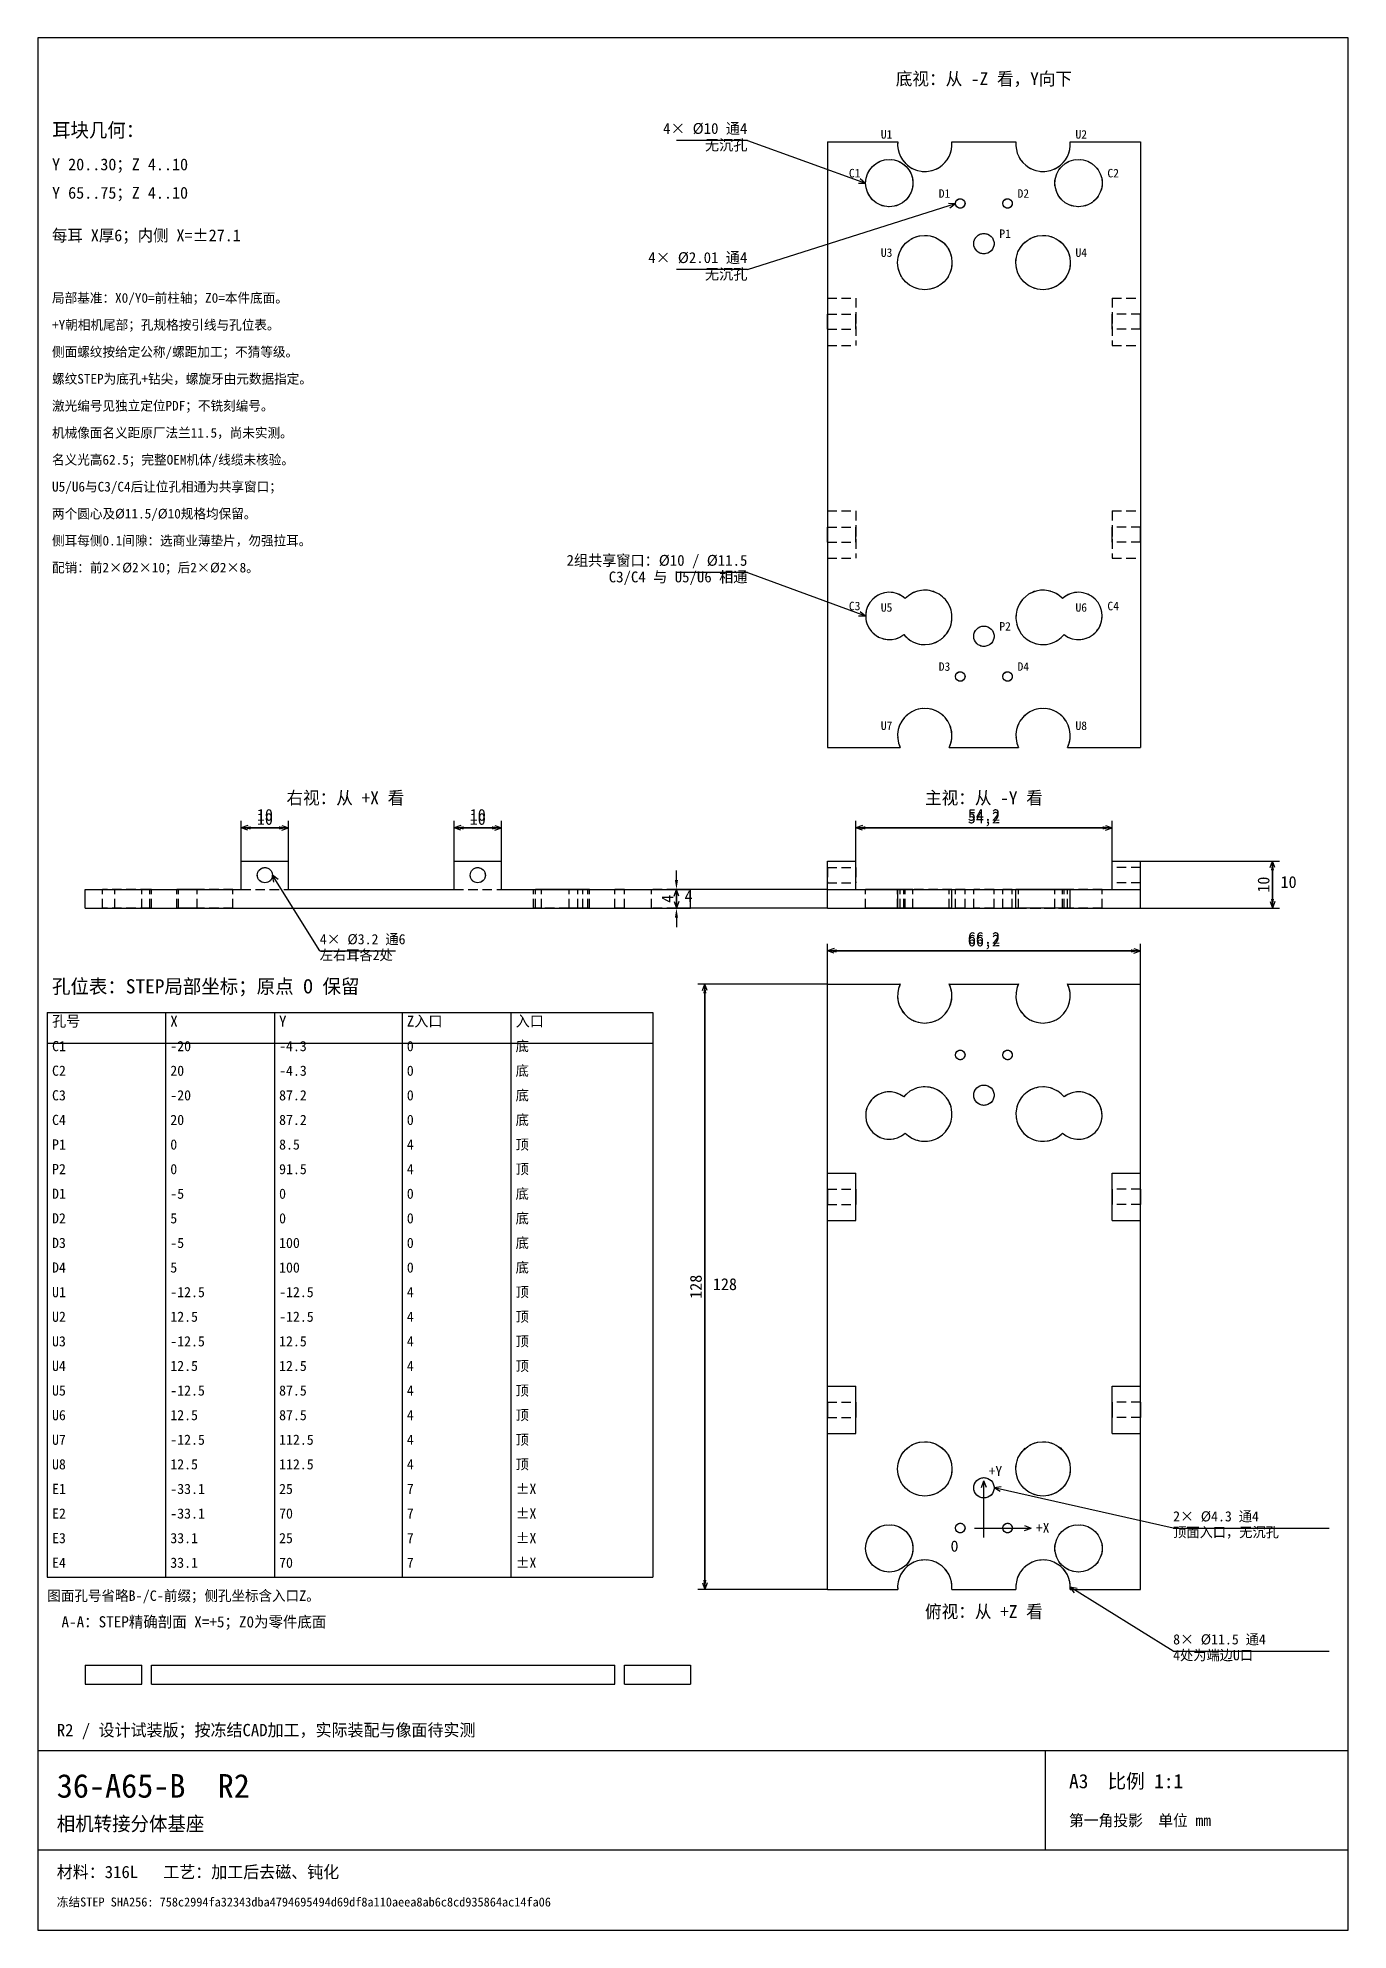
# Model space of a CAD drawing. Header units: millimetres. Extents: x 10 to 287, y 10 to 410.
import ezdxf
from ezdxf.enums import TextEntityAlignment as Align

# ---------------------------------------------------------------- set-up
doc = ezdxf.new("R2010")
doc.units = ezdxf.units.MM
doc.linetypes.add('ZZHIDDEN', pattern=[3, 2, -1])
for name, color, linetype in [('ANNOTATIONS', 3, 'Continuous'), ('DATUM', 1, 'Continuous'), ('DIMENSIONS', 2, 'Continuous'), ('HIDDEN', 8, 'ZZHIDDEN'), ('VISIBLE', 7, 'Continuous')]:
    doc.layers.add(name, color=color, linetype=linetype)
doc.dimstyles.new('ZZ_MM', dxfattribs={"dimtxt": 2.5, "dimasz": 2, "dimexe": 1.5, "dimexo": 1, "dimtad": 1, "dimdec": 3, "dimcen": 2.5, "dimazin": 3, "dimtfac": 1, "dimtmove": 0, "dimatfit": 3})

msp = doc.modelspace()

# ---------------------------------------------------------------- linework, layer by layer
at = {"layer": 'ANNOTATIONS'}
for p, q in [((160, 388.3), (145, 388.3)), ((160, 388.3), (185, 379.3)), ((183.8485, 380.2612), (185, 379.3)), ((183.5, 379.2933), (185, 379.3)), ((160, 361), (203.995, 375)), ((202.4963, 375.0629), (203.995, 375)), ((202.8083, 374.0826), (203.995, 375)), ((160, 361), (145, 361)), ((160, 297), (145, 297)), ((160, 297), (185, 287.8)), ((183.8553, 288.7693), (185, 287.8)), ((183.5, 287.8039), (185, 287.8)), ((69.6, 217), (59.6, 233)), ((59.9106, 231.5325), (59.6, 233)), ((60.783, 232.0777), (59.6, 233)), ((69.6, 217), (85.6, 217)), ((12, 204), (12, 84.6)), ((12, 204), (140, 204)), ((37, 204), (37, 84.6)), ((60, 204), (60, 84.6)), ((87, 204), (87, 84.6)), ((110, 204), (110, 84.6)), ((140, 204), (140, 84.6)), ((12, 197.5), (140, 197.5)), ((213.6375, 103.6931), (212.15, 103.5)), ((250, 95), (212.15, 103.5)), ((213.4121, 102.6894), (212.15, 103.5)), ((250, 95), (283, 95)), ((12, 84.6), (140, 84.6)), ((250, 69), (228.25, 82.5)), ((229.1759, 81.3199), (228.25, 82.5)), ((229.7184, 82.1939), (228.25, 82.5)), ((250, 69), (283, 69))]:
    msp.add_line(p, q, dxfattribs=at)
at = {"layer": 'DATUM'}
for p, q in [((209.4857, 103.5909), (210, 105)), ((210, 95), (210, 105)), ((210.5143, 103.5909), (210, 105)), ((210, 93), (210, 97)), ((208, 95), (212, 95)), ((210, 95), (220, 95)), ((218.5909, 95.5143), (220, 95)), ((218.5909, 94.4857), (220, 95))]:
    msp.add_line(p, q, dxfattribs=at)
at = {"layer": 'DIMENSIONS'}
for p, q in [((53, 236), (53, 244)), ((63, 236), (63, 244)), ((98, 236), (98, 244)), ((108, 236), (108, 244)), ((182.9, 236), (182.9, 244)), ((237.1, 236), (237.1, 244)), ((54.4091, 243.5143), (53, 243)), ((63, 243), (53, 243)), ((54.4091, 242.4857), (53, 243)), ((53, 243), (63, 243)), ((61.5909, 243.5143), (63, 243)), ((61.5909, 242.4857), (63, 243)), ((99.4091, 243.5143), (98, 243)), ((108, 243), (98, 243)), ((99.4091, 242.4857), (98, 243)), ((98, 243), (108, 243)), ((106.5909, 243.5143), (108, 243)), ((106.5909, 242.4857), (108, 243)), ((184.3091, 243.5143), (182.9, 243)), ((237.1, 243), (182.9, 243)), ((184.3091, 242.4857), (182.9, 243)), ((182.9, 243), (237.1, 243)), ((235.6909, 243.5143), (237.1, 243)), ((235.6909, 242.4857), (237.1, 243)), ((243.1, 236), (272, 236)), ((270.4857, 234.5909), (271, 236)), ((271, 236), (271, 226)), ((271, 226), (271, 236)), ((271.5143, 234.5909), (271, 236)), ((144.4857, 228.5909), (145, 230)), ((145, 230), (145, 226)), ((145, 226), (145, 230)), ((145.5143, 228.5909), (145, 230)), ((176.9, 230), (146, 230)), ((144.4857, 227.4091), (145, 226)), ((145.5143, 227.4091), (145, 226)), ((176.9, 226), (146, 226)), ((243.1, 226), (272, 226)), ((270.4857, 227.4091), (271, 226)), ((271.5143, 227.4091), (271, 226)), ((176.9, 210), (176.9, 218)), ((178.3091, 217.5143), (176.9, 217)), ((243.1, 217), (176.9, 217)), ((178.3091, 216.4857), (176.9, 217)), ((176.9, 217), (243.1, 217)), ((241.6909, 217.5143), (243.1, 217)), ((241.6909, 216.4857), (243.1, 217)), ((243.1, 210), (243.1, 218)), ((150.4857, 208.5909), (151, 210)), ((151, 210), (151, 82)), ((151, 82), (151, 210)), ((151.5143, 208.5909), (151, 210)), ((176.9, 210), (152, 210)), ((150.4857, 83.4091), (151, 82)), ((151.5143, 83.4091), (151, 82)), ((176.9, 82), (152, 82))]:
    msp.add_line(p, q, dxfattribs=at)
at = {"layer": 'HIDDEN'}
for p, q in [((176.9, 388), (176.9, 355)), ((176.9, 388), (191.7718, 388)), ((203.2282, 388), (216.7718, 388)), ((228.2282, 388), (243.1, 388)), ((243.1, 388), (243.1, 355)), ((176.9, 355), (176.9, 345)), ((176.9, 355), (182.9, 355)), ((182.9, 355), (182.9, 345)), ((237.1, 355), (243.1, 355)), ((237.1, 355), (237.1, 345)), ((243.1, 355), (243.1, 345)), ((176.9, 350), (176.9, 351.6)), ((176.9, 351.6), (176.9, 348.4)), ((176.9, 351.6), (182.9, 351.6)), ((176.9, 348.4), (176.9, 350)), ((176.9, 348.4), (182.9, 348.4)), ((182.9, 350), (182.9, 351.6)), ((182.9, 351.6), (182.9, 348.4)), ((182.9, 348.4), (182.9, 350)), ((237.1, 350), (237.1, 351.6)), ((237.1, 351.6), (237.1, 348.4)), ((243.1, 351.6), (237.1, 351.6)), ((237.1, 348.4), (237.1, 350)), ((243.1, 348.4), (237.1, 348.4)), ((243.1, 350), (243.1, 351.6)), ((243.1, 351.6), (243.1, 348.4)), ((243.1, 348.4), (243.1, 350)), ((176.9, 345), (176.9, 310)), ((176.9, 345), (182.9, 345)), ((237.1, 345), (243.1, 345)), ((243.1, 345), (243.1, 310)), ((176.9, 310), (176.9, 300)), ((176.9, 310), (182.9, 310)), ((182.9, 310), (182.9, 300)), ((237.1, 310), (243.1, 310)), ((237.1, 310), (237.1, 300)), ((243.1, 310), (243.1, 300)), ((176.9, 305), (176.9, 306.6)), ((176.9, 306.6), (176.9, 303.4)), ((176.9, 306.6), (182.9, 306.6)), ((176.9, 303.4), (176.9, 305)), ((182.9, 305), (182.9, 306.6)), ((182.9, 306.6), (182.9, 303.4)), ((182.9, 303.4), (182.9, 305)), ((237.1, 305), (237.1, 306.6)), ((237.1, 306.6), (237.1, 303.4)), ((243.1, 306.6), (237.1, 306.6)), ((237.1, 303.4), (237.1, 305)), ((243.1, 305), (243.1, 306.6)), ((243.1, 306.6), (243.1, 303.4)), ((243.1, 303.4), (243.1, 305)), ((176.9, 303.4), (182.9, 303.4)), ((176.9, 300), (176.9, 260)), ((176.9, 300), (182.9, 300)), ((243.1, 303.4), (237.1, 303.4)), ((237.1, 300), (243.1, 300)), ((243.1, 300), (243.1, 260)), ((176.9, 260), (192.3219, 260)), ((202.6781, 260), (217.3219, 260)), ((227.6781, 260), (243.1, 260)), ((53, 236), (63, 236)), ((53, 230), (53, 236)), ((63, 230), (63, 236)), ((98, 236), (108, 236)), ((98, 230), (98, 236)), ((108, 230), (108, 236)), ((176.9, 230), (176.9, 236)), ((176.9, 236), (182.9, 236)), ((182.9, 230), (182.9, 236)), ((237.1, 230), (237.1, 236)), ((237.1, 236), (243.1, 236)), ((243.1, 230), (243.1, 236)), ((176.9, 234.6), (176.9, 231.4)), ((176.9, 234.6), (182.9, 234.6)), ((182.9, 234.6), (182.9, 231.4)), ((237.1, 231.4), (237.1, 234.6)), ((243.1, 234.6), (237.1, 234.6)), ((243.1, 231.4), (243.1, 234.6)), ((20, 226), (20, 230)), ((20, 230), (53, 230)), ((20, 230), (26.25, 230)), ((33.7, 230), (23.7, 230)), ((23.7, 230), (28.7, 230)), ((23.7, 226), (23.7, 230)), ((26.25, 226), (26.25, 230)), ((28.7, 230), (33.7, 230)), ((34.005, 230), (31.995, 230)), ((31.995, 230), (33, 230)), ((31.995, 226), (31.995, 230)), ((33, 230), (34.005, 230)), ((33.7, 226), (33.7, 230)), ((34.005, 226), (34.005, 230)), ((43.65, 230), (39.35, 230)), ((39.35, 230), (41.5, 230)), ((39.35, 226), (39.35, 230)), ((51.25, 230), (39.75, 230)), ((39.75, 230), (45.5, 230)), ((39.75, 226), (39.75, 230)), ((41.5, 230), (43.65, 230)), ((43.65, 226), (43.65, 230)), ((45.5, 230), (51.25, 230)), ((51.25, 226), (51.25, 230)), ((53, 230), (63, 230)), ((63, 230), (98, 230)), ((98, 230), (108, 230)), ((108, 230), (148, 230)), ((126.25, 230), (114.75, 230)), ((114.75, 230), (116.503, 230)), ((114.75, 226), (114.75, 230)), ((125.2, 230), (115.2, 230)), ((115.2, 230), (116.503, 230)), ((115.2, 226), (115.2, 230)), ((116.503, 226), (116.503, 230)), ((126.65, 230), (122.35, 230)), ((122.35, 230), (124.5, 230)), ((122.35, 226), (122.35, 230)), ((124.154, 230), (125.2, 230)), ((124.154, 230), (126.25, 230)), ((124.154, 226), (124.154, 230)), ((124.5, 230), (126.65, 230)), ((125.2, 226), (125.2, 230)), ((126.25, 226), (126.25, 230)), ((126.65, 226), (126.65, 230)), ((134.005, 230), (131.995, 230)), ((131.995, 230), (133, 230)), ((131.995, 226), (131.995, 230)), ((133, 230), (134.005, 230)), ((134.005, 226), (134.005, 230)), ((148, 230), (139.75, 230)), ((139.75, 226), (139.75, 230)), ((148, 226), (148, 230)), ((176.9, 231.4), (182.9, 231.4)), ((176.9, 226), (176.9, 230)), ((176.9, 230), (192.3219, 230)), ((176.9, 230), (182.9, 230)), ((195, 230), (185, 230)), ((185, 230), (191.7718, 230)), ((193.0603, 230), (185, 230)), ((185, 230), (193.3664, 230)), ((185, 226), (185, 230)), ((191.7718, 230), (191.75, 230)), ((203.25, 230), (191.75, 230)), ((191.75, 230), (192.3219, 230)), ((191.75, 226), (191.75, 230)), ((192.3219, 226), (192.3219, 230)), ((193.0603, 230), (203.25, 230)), ((193.0603, 226), (193.0603, 230)), ((203.25, 230), (193.3664, 230)), ((193.3664, 226), (193.3664, 230)), ((195, 226), (195, 230)), ((202.6781, 230), (217.3219, 230)), ((202.6781, 230), (203.25, 230)), ((202.6781, 226), (202.6781, 230)), ((203.2282, 230), (203.25, 230)), ((203.25, 226), (203.25, 230)), ((203.25, 226), (203.25, 230)), ((206.005, 230), (203.995, 230)), ((203.995, 226), (203.995, 230)), ((206.005, 226), (206.005, 230)), ((212.15, 230), (207.85, 230)), ((207.85, 226), (207.85, 230)), ((212.15, 226), (212.15, 230)), ((216.005, 230), (213.995, 230)), ((213.995, 226), (213.995, 230)), ((216.005, 226), (216.005, 230)), ((216.7718, 230), (216.75, 230)), ((228.25, 230), (216.75, 230)), ((216.75, 230), (217.3219, 230)), ((226.9397, 230), (216.75, 230)), ((216.75, 230), (226.6336, 230)), ((216.75, 226), (216.75, 230)), ((217.0314, 230), (228.25, 230)), ((217.3219, 226), (217.3219, 230)), ((235, 230), (225, 230)), ((225, 226), (225, 230)), ((235, 230), (226.6336, 230)), ((226.6336, 226), (226.6336, 230)), ((226.9397, 230), (235, 230)), ((226.9397, 226), (226.9397, 230)), ((227.6781, 230), (243.1, 230)), ((227.6781, 230), (228.25, 230)), ((227.6781, 226), (227.6781, 230)), ((228.2282, 230), (228.25, 230)), ((228.2282, 230), (235, 230)), ((228.25, 226), (228.25, 230)), ((228.25, 226), (228.25, 230)), ((235, 226), (235, 230)), ((235, 226), (235, 230)), ((243.1, 231.4), (237.1, 231.4)), ((237.1, 230), (243.1, 230)), ((243.1, 226), (243.1, 230)), ((20, 226), (148, 226)), ((20, 226), (26.25, 226)), ((33.7, 226), (23.7, 226)), ((23.7, 226), (28.7, 226)), ((28.7, 226), (33.7, 226)), ((34.005, 226), (31.995, 226)), ((31.995, 226), (33, 226)), ((33, 226), (34.005, 226)), ((43.65, 226), (39.35, 226)), ((39.35, 226), (41.5, 226)), ((51.25, 226), (39.75, 226)), ((39.75, 226), (45.5, 226)), ((41.5, 226), (43.65, 226)), ((45.5, 226), (51.25, 226)), ((116.503, 226), (114.75, 226)), ((114.75, 226), (126.25, 226)), ((125.2, 226), (115.2, 226)), ((115.2, 226), (116.503, 226)), ((126.65, 226), (122.35, 226)), ((122.35, 226), (124.5, 226)), ((124.154, 226), (125.2, 226)), ((126.25, 226), (124.154, 226)), ((124.5, 226), (126.65, 226)), ((134.005, 226), (131.995, 226)), ((131.995, 226), (133, 226)), ((133, 226), (134.005, 226)), ((148, 226), (139.75, 226)), ((176.9, 226), (192.3219, 226)), ((195, 226), (185, 226)), ((193.0603, 226), (185, 226)), ((185, 226), (193.3664, 226)), ((192.3219, 226), (191.75, 226)), ((191.75, 226), (203.25, 226)), ((191.7718, 226), (191.75, 226)), ((203.25, 226), (193.0603, 226)), ((193.3664, 226), (203.25, 226)), ((202.6781, 226), (217.3219, 226)), ((203.25, 226), (202.6781, 226)), ((203.2282, 226), (203.25, 226)), ((206.005, 226), (203.995, 226)), ((212.15, 226), (207.85, 226)), ((216.005, 226), (213.995, 226)), ((217.3219, 226), (216.75, 226)), ((216.75, 226), (228.25, 226)), ((216.7718, 226), (216.75, 226)), ((226.9397, 226), (216.75, 226)), ((216.75, 226), (226.6336, 226)), ((217.0314, 226), (228.25, 226)), ((235, 226), (225, 226)), ((226.6336, 226), (235, 226)), ((235, 226), (226.9397, 226)), ((227.6781, 226), (243.1, 226)), ((228.25, 226), (227.6781, 226)), ((228.2282, 226), (228.25, 226)), ((176.9, 82), (176.9, 210)), ((176.9, 210), (192.3219, 210)), ((202.6781, 210), (217.3219, 210)), ((227.6781, 210), (243.1, 210)), ((243.1, 82), (243.1, 210)), ((176.9, 170), (182.9, 170)), ((182.9, 160), (182.9, 170)), ((237.1, 160), (237.1, 170)), ((237.1, 170), (243.1, 170)), ((176.9, 163.4), (176.9, 166.6)), ((176.9, 166.6), (176.9, 165)), ((176.9, 166.6), (182.9, 166.6)), ((176.9, 165), (176.9, 163.4)), ((182.9, 163.4), (182.9, 166.6)), ((182.9, 166.6), (182.9, 165)), ((182.9, 165), (182.9, 163.4)), ((237.1, 163.4), (237.1, 166.6)), ((237.1, 166.6), (237.1, 165)), ((243.1, 166.6), (237.1, 166.6)), ((237.1, 165), (237.1, 163.4)), ((243.1, 163.4), (243.1, 166.6)), ((243.1, 166.6), (243.1, 165)), ((243.1, 165), (243.1, 163.4)), ((176.9, 163.4), (182.9, 163.4)), ((176.9, 160), (182.9, 160)), ((243.1, 163.4), (237.1, 163.4)), ((237.1, 160), (243.1, 160)), ((176.9, 125), (182.9, 125)), ((182.9, 115), (182.9, 125)), ((237.1, 115), (237.1, 125)), ((237.1, 125), (243.1, 125)), ((176.9, 118.4), (176.9, 121.6)), ((176.9, 121.6), (176.9, 120)), ((176.9, 121.6), (182.9, 121.6)), ((176.9, 120), (176.9, 118.4)), ((182.9, 118.4), (182.9, 121.6)), ((182.9, 121.6), (182.9, 120)), ((182.9, 120), (182.9, 118.4)), ((237.1, 118.4), (237.1, 121.6)), ((237.1, 121.6), (237.1, 120)), ((243.1, 121.6), (237.1, 121.6)), ((237.1, 120), (237.1, 118.4)), ((243.1, 118.4), (243.1, 121.6)), ((243.1, 121.6), (243.1, 120)), ((243.1, 120), (243.1, 118.4)), ((176.9, 118.4), (182.9, 118.4)), ((243.1, 118.4), (237.1, 118.4)), ((176.9, 115), (182.9, 115)), ((237.1, 115), (243.1, 115)), ((176.9, 82), (191.7718, 82)), ((203.2282, 82), (216.7718, 82)), ((228.2282, 82), (243.1, 82))]:
    msp.add_line(p, q, dxfattribs=at)
for centre, radius in [((190, 379.3), 5), ((230, 379.3), 5), ((205, 375), 1.005), ((215, 375), 1.005), ((197.5, 362.5), 5.75), ((210, 366.5), 2.15), ((222.5, 362.5), 5.75), ((210, 283.5), 2.15), ((205, 275), 1.005), ((215, 275), 1.005), ((58, 233), 1.6), ((103, 233), 1.6), ((205, 195), 1.005), ((215, 195), 1.005), ((210, 186.5), 2.15), ((197.5, 107.5), 5.75), ((222.5, 107.5), 5.75), ((210, 103.5), 2.15), ((205, 95), 1.005), ((215, 95), 1.005), ((190, 90.7), 5), ((230, 90.7), 5)]:
    msp.add_circle(centre, radius, dxfattribs=at)
for centre, radius, start, end in [((197.5, 387.5), 5.75, 175.011458, 4.988542), ((222.5, 387.5), 5.75, 175.011458, 4.988542), ((190, 287.8), 5, 47.679612, 307.739168), ((197.5, 287.5), 5.75, 219.455807, 135.962973), ((222.5, 287.5), 5.75, 44.037027, 320.544193), ((230, 287.8), 5, 232.260832, 132.320388), ((197.5, 262.5), 5.75, 334.228538, 205.771462), ((222.5, 262.5), 5.75, 334.228538, 205.771462), ((197.5, 207.5), 5.75, 154.228538, 25.771462), ((222.5, 207.5), 5.75, 154.228538, 25.771462), ((197.5, 182.5), 5.75, 224.037027, 140.544193), ((222.5, 182.5), 5.75, 39.455807, 315.962973), ((190, 182.2), 5, 52.260832, 312.320388), ((230, 182.2), 5, 227.679612, 127.739168), ((197.5, 82.5), 5.75, 355.011458, 184.988542), ((222.5, 82.5), 5.75, 355.011458, 184.988542)]:
    msp.add_arc(centre, radius, start, end, dxfattribs=at)
at = {"layer": 'VISIBLE'}
for p, q in [((287, 410), (10, 410)), ((10, 410), (10, 10)), ((287, 10), (287, 410)), ((176.9, 388), (176.9, 260)), ((176.9, 388), (191.7718, 388)), ((203.2282, 388), (216.7718, 388)), ((228.2282, 388), (243.1, 388)), ((243.1, 388), (243.1, 260)), ((176.9, 260), (192.3219, 260)), ((202.6781, 260), (217.3219, 260)), ((227.6781, 260), (243.1, 260)), ((53, 236), (63, 236)), ((53, 230), (53, 236)), ((63, 230), (63, 236)), ((98, 236), (108, 236)), ((98, 230), (98, 236)), ((108, 230), (108, 236)), ((176.9, 230), (176.9, 236)), ((176.9, 236), (182.9, 236)), ((182.9, 230), (182.9, 236)), ((237.1, 230), (237.1, 236)), ((237.1, 236), (243.1, 236)), ((243.1, 230), (243.1, 236)), ((20, 230), (53, 230)), ((20, 226), (20, 230)), ((63, 230), (98, 230)), ((108, 230), (148, 230)), ((148, 226), (148, 230)), ((176.9, 226), (176.9, 230)), ((176.9, 230), (191.7718, 230)), ((191.7718, 226), (191.7718, 230)), ((191.7718, 230), (203.2282, 230)), ((191.7718, 230), (195, 230)), ((203.2282, 230), (216.7718, 230)), ((203.2282, 226), (203.2282, 230)), ((216.7718, 230), (228.2282, 230)), ((216.7718, 230), (217.0314, 230)), ((216.7718, 226), (216.7718, 230)), ((225, 230), (228.2282, 230)), ((228.2282, 230), (243.1, 230)), ((228.2282, 226), (228.2282, 230)), ((243.1, 226), (243.1, 230)), ((20, 226), (148, 226)), ((176.9, 226), (191.7718, 226)), ((203.2282, 226), (191.7718, 226)), ((203.2282, 226), (216.7718, 226)), ((228.2282, 226), (216.7718, 226)), ((216.7718, 226), (217.0314, 226)), ((228.2282, 226), (243.1, 226)), ((176.9, 170), (176.9, 210)), ((176.9, 210), (192.3219, 210)), ((202.6781, 210), (217.3219, 210)), ((227.6781, 210), (243.1, 210)), ((243.1, 170), (243.1, 210)), ((176.9, 160), (176.9, 170)), ((176.9, 170), (182.9, 170)), ((182.9, 160), (182.9, 170)), ((237.1, 160), (237.1, 170)), ((237.1, 170), (243.1, 170)), ((243.1, 160), (243.1, 170)), ((176.9, 125), (176.9, 160)), ((176.9, 160), (182.9, 160)), ((237.1, 160), (243.1, 160)), ((243.1, 125), (243.1, 160)), ((176.9, 115), (176.9, 125)), ((176.9, 125), (182.9, 125)), ((182.9, 115), (182.9, 125)), ((237.1, 115), (237.1, 125)), ((237.1, 125), (243.1, 125)), ((243.1, 115), (243.1, 125)), ((176.9, 82), (176.9, 115)), ((176.9, 115), (182.9, 115)), ((237.1, 115), (243.1, 115)), ((243.1, 82), (243.1, 115)), ((176.9, 82), (191.7718, 82)), ((203.2282, 82), (216.7718, 82)), ((228.2282, 82), (243.1, 82)), ((20, 66), (31.995, 66)), ((20, 66), (20, 62)), ((31.995, 62), (31.995, 66)), ((34.005, 66), (131.995, 66)), ((34.005, 62), (34.005, 66)), ((131.995, 62), (131.995, 66)), ((134.005, 66), (148, 66)), ((134.005, 62), (134.005, 66)), ((148, 66), (148, 62)), ((20, 62), (31.995, 62)), ((34.005, 62), (131.995, 62)), ((134.005, 62), (148, 62)), ((10, 48), (287, 48)), ((223, 27), (223, 48)), ((10, 27), (287, 27)), ((10, 10), (287, 10))]:
    msp.add_line(p, q, dxfattribs=at)
for centre, radius in [((190, 379.3), 5), ((230, 379.3), 5), ((205, 375), 1.005), ((215, 375), 1.005), ((197.5, 362.5), 5.75), ((210, 366.5), 2.15), ((222.5, 362.5), 5.75), ((210, 283.5), 2.15), ((205, 275), 1.005), ((215, 275), 1.005), ((58, 233), 1.6), ((103, 233), 1.6), ((205, 195), 1.005), ((215, 195), 1.005), ((210, 186.5), 2.15), ((197.5, 107.5), 5.75), ((222.5, 107.5), 5.75), ((210, 103.5), 2.15), ((205, 95), 1.005), ((215, 95), 1.005), ((190, 90.7), 5), ((230, 90.7), 5)]:
    msp.add_circle(centre, radius, dxfattribs=at)
for centre, radius, start, end in [((197.5, 387.5), 5.75, 175.011458, 4.988542), ((222.5, 387.5), 5.75, 175.011458, 4.988542), ((190, 287.8), 5, 47.679612, 307.739168), ((197.5, 287.5), 5.75, 219.455807, 135.962973), ((222.5, 287.5), 5.75, 44.037027, 320.544193), ((230, 287.8), 5, 232.260832, 132.320388), ((197.5, 262.5), 5.75, 334.228538, 205.771462), ((222.5, 262.5), 5.75, 334.228538, 205.771462), ((197.5, 207.5), 5.75, 154.228538, 25.771462), ((222.5, 207.5), 5.75, 154.228538, 25.771462), ((197.5, 182.5), 5.75, 224.037027, 140.544193), ((222.5, 182.5), 5.75, 39.455807, 315.962973), ((190, 182.2), 5, 52.260832, 312.320388), ((230, 182.2), 5, 227.679612, 127.739168), ((197.5, 82.5), 5.75, 355.011458, 184.988542), ((222.5, 82.5), 5.75, 355.011458, 184.988542)]:
    msp.add_arc(centre, radius, start, end, dxfattribs=at)

# ---------------------------------------------------------------- texts
at = {"layer": 'ANNOTATIONS'}
for s, p in [('底视：从 -Z 看，Y向下', (210, 400)), ('右视：从 +X 看', (75, 248)), ('主视：从 -Y 看', (210, 248)), ('俯视：从 +Z 看', (210, 76))]:
    msp.add_text(s, height=2.7, dxfattribs=at).set_placement(p, align=Align.CENTER)
for s, height, p in [('耳块几何：', 3, (13, 389)), ('U2', 1.8, (229.35, 388.7)), ('Y 20..30；Z 4..10', 2.5, (13, 382)), ('C2', 1.8, (236.1, 380.5)), ('Y 65..75；Z 4..10', 2.5, (13, 376)), ('D2', 1.8, (217.105, 376.2)), ('每耳 X厚6；内侧 X=±27.1', 2.5, (13, 367)), ('P1', 1.8, (213.25, 367.7)), ('U4', 1.8, (229.35, 363.7)), ('局部基准：X0/Y0=前柱轴；Z0=本件底面。', 2.05, (13, 354)), ('+Y朝相机尾部；孔规格按引线与孔位表。', 2.05, (13, 348.3)), ('侧面螺纹按给定公称/螺距加工；不猜等级。', 2.05, (13, 342.6)), ('螺纹STEP为底孔+钻尖，螺旋牙由元数据指定。', 2.05, (13, 336.9)), ('激光编号见独立定位PDF；不铣刻编号。', 2.05, (13, 331.2)), ('机械像面名义距原厂法兰11.5，尚未实测。', 2.05, (13, 325.5)), ('名义光高62.5；完整OEM机体/线缆未核验。', 2.05, (13, 319.8)), ('U5/U6与C3/C4后让位孔相通为共享窗口；', 2.05, (13, 314.1)), ('两个圆心及Ø11.5/Ø10规格均保留。', 2.05, (13, 308.4)), ('侧耳每侧0.1间隙：选商业薄垫片，勿强拉耳。', 2.05, (13, 302.7)), ('配销：前2×Ø2×10；后2×Ø2×8。', 2.05, (13, 297)), ('U6', 1.8, (229.35, 288.7)), ('C4', 1.8, (236.1, 289)), ('P2', 1.8, (213.25, 284.7)), ('D4', 1.8, (217.105, 276.2)), ('U8', 1.8, (229.35, 263.7)), ('4× Ø3.2 通6', 2.15, (69.6, 218.4)), ('左右耳各2处', 2.15, (69.6, 215.05)), ('孔位表：STEP局部坐标；原点 O 保留', 3, (13, 208)), ('孔号', 2.3, (13, 201)), ('X', 2.3, (38, 201)), ('Y', 2.3, (61, 201)), ('Z入口', 2.3, (88, 201)), ('入口', 2.3, (111, 201)), ('C1', 2.15, (13, 195.8)), ('-20', 2.15, (38, 195.8)), ('-4.3', 2.15, (61, 195.8)), ('0', 2.15, (88, 195.8)), ('底', 2.15, (111, 195.8)), ('C2', 2.15, (13, 190.6)), ('20', 2.15, (38, 190.6)), ('-4.3', 2.15, (61, 190.6)), ('0', 2.15, (88, 190.6)), ('底', 2.15, (111, 190.6)), ('C3', 2.15, (13, 185.4)), ('-20', 2.15, (38, 185.4)), ('87.2', 2.15, (61, 185.4)), ('0', 2.15, (88, 185.4)), ('底', 2.15, (111, 185.4)), ('C4', 2.15, (13, 180.2)), ('20', 2.15, (38, 180.2)), ('87.2', 2.15, (61, 180.2)), ('0', 2.15, (88, 180.2)), ('底', 2.15, (111, 180.2)), ('P1', 2.15, (13, 175)), ('0', 2.15, (38, 175)), ('8.5', 2.15, (61, 175)), ('4', 2.15, (88, 175)), ('顶', 2.15, (111, 175)), ('顶', 2.15, (111, 169.8)), ('P2', 2.15, (13, 169.8)), ('0', 2.15, (38, 169.8)), ('91.5', 2.15, (61, 169.8)), ('4', 2.15, (88, 169.8)), ('D1', 2.15, (13, 164.6)), ('-5', 2.15, (38, 164.6)), ('0', 2.15, (61, 164.6)), ('0', 2.15, (88, 164.6)), ('底', 2.15, (111, 164.6)), ('D2', 2.15, (13, 159.4)), ('5', 2.15, (38, 159.4)), ('0', 2.15, (61, 159.4)), ('0', 2.15, (88, 159.4)), ('底', 2.15, (111, 159.4)), ('D3', 2.15, (13, 154.2)), ('-5', 2.15, (38, 154.2)), ('100', 2.15, (61, 154.2)), ('0', 2.15, (88, 154.2)), ('底', 2.15, (111, 154.2)), ('D4', 2.15, (13, 149)), ('5', 2.15, (38, 149)), ('100', 2.15, (61, 149)), ('0', 2.15, (88, 149)), ('底', 2.15, (111, 149)), ('U1', 2.15, (13, 143.8)), ('-12.5', 2.15, (38, 143.8)), ('-12.5', 2.15, (61, 143.8)), ('4', 2.15, (88, 143.8)), ('顶', 2.15, (111, 143.8)), ('U2', 2.15, (13, 138.6)), ('12.5', 2.15, (38, 138.6)), ('-12.5', 2.15, (61, 138.6)), ('4', 2.15, (88, 138.6)), ('顶', 2.15, (111, 138.6)), ('U3', 2.15, (13, 133.4)), ('-12.5', 2.15, (38, 133.4)), ('12.5', 2.15, (61, 133.4)), ('4', 2.15, (88, 133.4)), ('顶', 2.15, (111, 133.4)), ('U4', 2.15, (13, 128.2)), ('12.5', 2.15, (38, 128.2)), ('12.5', 2.15, (61, 128.2)), ('4', 2.15, (88, 128.2)), ('顶', 2.15, (111, 128.2)), ('U5', 2.15, (13, 123)), ('-12.5', 2.15, (38, 123)), ('87.5', 2.15, (61, 123)), ('4', 2.15, (88, 123)), ('顶', 2.15, (111, 123)), ('顶', 2.15, (111, 117.8)), ('U6', 2.15, (13, 117.8)), ('12.5', 2.15, (38, 117.8)), ('87.5', 2.15, (61, 117.8)), ('4', 2.15, (88, 117.8)), ('U7', 2.15, (13, 112.6)), ('-12.5', 2.15, (38, 112.6)), ('112.5', 2.15, (61, 112.6)), ('4', 2.15, (88, 112.6)), ('顶', 2.15, (111, 112.6)), ('U8', 2.15, (13, 107.4)), ('12.5', 2.15, (38, 107.4)), ('112.5', 2.15, (61, 107.4)), ('4', 2.15, (88, 107.4)), ('顶', 2.15, (111, 107.4)), ('+Y', 2.1, (211, 106)), ('E1', 2.15, (13, 102.2)), ('-33.1', 2.15, (38, 102.2)), ('25', 2.15, (61, 102.2)), ('7', 2.15, (88, 102.2)), ('±X', 2.15, (111, 102.2)), ('E2', 2.15, (13, 97)), ('-33.1', 2.15, (38, 97)), ('70', 2.15, (61, 97)), ('7', 2.15, (88, 97)), ('±X', 2.15, (111, 97)), ('+X', 2.1, (221, 94)), ('2× Ø4.3 通4', 2.15, (250, 96.4)), ('E3', 2.15, (13, 91.8)), ('33.1', 2.15, (38, 91.8)), ('25', 2.15, (61, 91.8)), ('7', 2.15, (88, 91.8)), ('±X', 2.15, (111, 91.8)), ('O', 2.3, (203, 90)), ('顶面入口，无沉孔', 2.15, (250, 93.05)), ('E4', 2.15, (13, 86.6)), ('33.1', 2.15, (38, 86.6)), ('70', 2.15, (61, 86.6)), ('7', 2.15, (88, 86.6)), ('±X', 2.15, (111, 86.6)), ('图面孔号省略B-/C-前缀；侧孔坐标含入口Z。', 2.2, (12, 79.6)), ('A-A：STEP精确剖面 X=+5；Z0为零件底面', 2.35, (15, 74)), ('8× Ø11.5 通4', 2.15, (250, 70.4)), ('4处为端边U口', 2.15, (250, 67.05)), ('R2 / 设计试装版；按冻结CAD加工，实际装配与像面待实测', 2.6, (14, 51)), ('36-A65-B  R2', 5, (14, 38)), ('A3  比例 1:1', 3, (228, 40)), ('相机转接分体基座', 3, (14, 31)), ('第一角投影  单位 mm', 2.4, (228, 32)), ('材料：316L   工艺：加工后去磁、钝化', 2.6, (14, 21)), ('冻结STEP SHA256: 758c2994fa32343dba4794695494d69df8a110aeea8ab6c8cd935864ac14fa06', 1.9, (14, 15))]:
    msp.add_text(s, height=height, dxfattribs=at).set_placement(p)
for s, height, p in [('4× Ø10 通4', 2.3, (160, 389.7)), ('无沉孔', 2.3, (160, 386.2)), ('U1', 1.8, (190.65, 388.7)), ('C1', 1.8, (183.9, 380.5)), ('D1', 1.8, (202.895, 376.2)), ('4× Ø2.01 通4', 2.3, (160, 362.4)), ('U3', 1.8, (190.65, 363.7)), ('无沉孔', 2.3, (160, 358.9)), ('2组共享窗口：Ø10 / Ø11.5', 2.3, (160, 298.4)), ('C3/C4 与 U5/U6 相通', 2.3, (160, 294.9)), ('C3', 1.8, (183.9, 289)), ('U5', 1.8, (190.65, 288.7)), ('D3', 1.8, (202.895, 276.2)), ('U7', 1.8, (190.65, 263.7))]:
    msp.add_text(s, height=height, dxfattribs=at).set_placement(p, align=Align.RIGHT)
at = {"layer": 'DIMENSIONS'}
for s, p in [('10', (58, 244.5)), ('10', (103, 244.5)), ('54.2', (210, 244.5)), ('66.2', (210, 218.5))]:
    msp.add_text(s, height=2.5, dxfattribs=at).set_placement(p, align=Align.CENTER)
for s, p in [('10', (272.7, 230.3)), ('4', (146.7, 227.3)), ('128', (152.7, 145.3))]:
    msp.add_text(s, height=2.5, dxfattribs=at).set_placement(p)

# ---------------------------------------------------------------- dimensions: what is measured, and where the dimension line sits
for base, p1, p2 in [((53, 243), (53, 236), (63, 236)), ((98, 243), (98, 236), (108, 236)), ((182.9, 243), (182.9, 236), (237.1, 236)), ((176.9, 217), (176.9, 210), (243.1, 210))]:
    msp.add_linear_dim(base=base, p1=p1, p2=p2, dimstyle='ZZ_MM', dxfattribs=at).render()
for base, p1, p2 in [((271, 226), (243.1, 226), (243.1, 236)), ((145, 226), (176.9, 226), (176.9, 230)), ((151, 82), (176.9, 82), (176.9, 210))]:
    msp.add_linear_dim(base=base, p1=p1, p2=p2, angle=90, dimstyle='ZZ_MM', dxfattribs=at).render()

doc.saveas('drawing.dxf')
